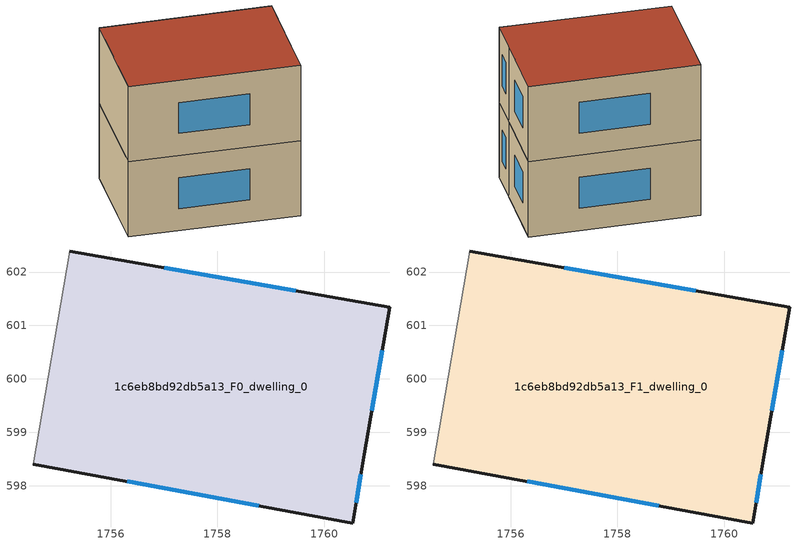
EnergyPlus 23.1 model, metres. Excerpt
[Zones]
1c6eb8bd92db5a13_F0_dwelling_0
 floor ground (EU_floor_Construction): 1761.23,601.34 1760.75,598.59 1760.53,597.3 1754.55,598.41 1755.24,602.39 z0
 wall outside (EU_wall_Construction): 1754.55,598.41 1760.53,597.3 1760.75,598.59 1761.23,601.34 1755.24,602.39 z0:3
 wall adiabatic (EU_wall_Construction): 1755.24,602.39 1754.55,598.41 z0:3
 window (EU_Window_Construction): 1756.31,598.08 1758.77,597.63 / 1759.47,601.65 1757,602.09 / 1760.89,599.4 1761.09,600.53 / 1760.59,597.68 1760.68,598.21 z0.88:2.12
1c6eb8bd92db5a13_F1_dwelling_0
 floor to 1c6eb8bd92db5a13_F0_dwelling_0 (EU_floor_Construction): 1761.23,601.34 1760.75,598.59 1760.53,597.3 1754.55,598.41 1755.24,602.39 z3
 wall outside (EU_wall_Construction): 1754.55,598.41 1760.53,597.3 1760.75,598.59 1761.23,601.34 1755.24,602.39 z3:6
 wall adiabatic (EU_wall_Construction): 1755.24,602.39 1754.55,598.41 z3:6
 window (EU_Window_Construction): 1756.31,598.08 1758.77,597.63 / 1759.47,601.65 1757,602.09 / 1760.89,599.4 1761.09,600.53 / 1760.59,597.68 1760.68,598.21 z3.88:5.12
 roof outside (EU_roof_Construction): 1760.53,597.3 1760.75,598.59 1761.23,601.34 1755.24,602.39 1754.55,598.41 z6
[Building]
EU S2 Campaign: North Axis=0; Terrain=City; Solar Distribution=FullExterior
[Site:Location]
Bologna: Latitude=44.5; Longitude=11.25; Time Zone=1; Elevation=37
[SizingPeriod:WeatherFileDays]
AnnualSizingPeriod: Begin Month=1; Begin Day of Month=1; End Month=12; End Day of Month=31; Day of Week for Start Day=Monday; Use Weather File Daylight Saving Period=No; Use Weather File Rain and Snow Indicators=No
[MATERIAL]
EU_InternalMass_Material: Roughness=MediumRough; Thickness=0.1; Conductivity=1; Density=1800; Specific Heat=900; Thermal Absorptance=0.9; Solar Absorptance=0.7; Visible Absorptance=0.7
[MATERIAL:NOMASS] Roughness=MediumRough; Thermal Absorptance=0.9; Solar Absorptance=0.7; Visible Absorptance=0.7
Name | Thermal Resistance
EU_wall_NoMass | 0.578568
EU_roof_NoMass | 0.47317
EU_floor_NoMass | 0.581323
[WINDOWMATERIAL:SIMPLEGLAZINGSYSTEM]
EU_Window_SimpleGlazing: UFactor=4.09575; Solar Heat Gain Coefficient=0.85; Visible Transmittance=0.85
[CONSTRUCTION]
EU_wall_Construction: EU_wall_NoMass
EU_roof_Construction: EU_roof_NoMass
EU_floor_Construction: EU_floor_NoMass
EU_Window_Construction: EU_Window_SimpleGlazing
EU_InternalMass_Construction: EU_InternalMass_Material
[ZONE] Type=1; Multiplier=1; Ceiling Height=autocalculate; Floor Area=autocalculate; Part of Total Floor Area=Yes
Name | Volume
1c6eb8bd92db5a13_F0_dwelling_0 | 74.2939
1c6eb8bd92db5a13_F1_dwelling_0 | 74.2947
[INTERNALMASS] Construction=EU_InternalMass_Construction; Surface Area=24.7645
Name | Zone or ZoneList
1c6eb8bd92db5a13_F0_dwelling_0_EU_InternalMass | 1c6eb8bd92db5a13_F0_dwelling_0
1c6eb8bd92db5a13_F1_dwelling_0_EU_InternalMass | 1c6eb8bd92db5a13_F1_dwelling_0
[OTHEREQUIPMENT] Fuel Type=Electricity; Design Level Calculation Method=Watts/Area; Power per Zone Floor Area=1; Fraction Latent=0; Fraction Radiant=0; Fraction Lost=0; Carbon Dioxide Generation Rate=0; EndUse Subcategory=EU_Step8_InternalGains
Name | Zone or ZoneList or Space or SpaceList | Schedule
EU_Step8_InternalGain_1c6eb8bd92db5a13_F0_dwelling_0_f000 | 1c6eb8bd92db5a13_F0_dwelling_0 | EU_Step8_GainSchedule_1c6eb8bd92db5a13_F0_dwelling_0_f000
EU_Step8_InternalGain_1c6eb8bd92db5a13_F1_dwelling_0_f000 | 1c6eb8bd92db5a13_F1_dwelling_0 | EU_Step8_GainSchedule_1c6eb8bd92db5a13_F1_dwelling_0_f000
[ZONEVENTILATION:DESIGNFLOWRATE] Schedule=EU_AlwaysOn; Design Flow Rate Calculation Method=AirChanges/Hour; Air Changes per Hour=0.65532; Ventilation Type=Natural; Fan Pressure Rise=0; Fan Total Efficiency=1; Constant Term Coefficient=1; Temperature Term Coefficient=0; Velocity Term Coefficient=0; Velocity Squared Term Coefficient=0; Minimum Indoor Temperature=-100; Maximum Indoor Temperature=100; Delta Temperature=-100; Minimum Outdoor Temperature=-100; Maximum Outdoor Temperature=100; Maximum Wind Speed=40
Name | Zone or ZoneList or Space or SpaceList
EU_ConstantAir_1c6eb8bd92db5a13_F0_dwelling_0 | 1c6eb8bd92db5a13_F0_dwelling_0
EU_ConstantAir_1c6eb8bd92db5a13_F1_dwelling_0 | 1c6eb8bd92db5a13_F1_dwelling_0
[HVACTEMPLATE:THERMOSTAT] Constant Heating Setpoint=20; Constant Cooling Setpoint=50
EU_HeatOnly_1c6eb8bd92db5a13_F0_dwelling_0; EU_HeatOnly_1c6eb8bd92db5a13_F1_dwelling_0
[HVACTEMPLATE:ZONE:IDEALLOADSAIRSYSTEM] System Availability Schedule=EU_AlwaysOn; Maximum Heating Supply Air Temperature=50; Minimum Cooling Supply Air Temperature=13; Maximum Heating Supply Air Humidity Ratio=0.0156; Minimum Cooling Supply Air Humidity Ratio=0.0077; Heating Limit=NoLimit; Cooling Limit=NoLimit; Heating Availability Schedule=EU_AlwaysOn; Cooling Availability Schedule=EU_CoolingOff; Dehumidification Control Type=ConstantSensibleHeatRatio; Cooling Sensible Heat Ratio=0.7; Dehumidification Setpoint=60; Humidification Control Type=None; Humidification Setpoint=30; Outdoor Air Method=None; Outdoor Air Flow Rate per Person=0.00944; Outdoor Air Flow Rate per Zone Floor Area=0; Outdoor Air Flow Rate per Zone=0; Demand Controlled Ventilation Type=None; Outdoor Air Economizer Type=NoEconomizer; Heat Recovery Type=None; Sensible Heat Recovery Effectiveness=0.7; Latent Heat Recovery Effectiveness=0.65
Name | Template Thermostat
1c6eb8bd92db5a13_F0_dwelling_0 | EU_HeatOnly_1c6eb8bd92db5a13_F0_dwelling_0
1c6eb8bd92db5a13_F1_dwelling_0 | EU_HeatOnly_1c6eb8bd92db5a13_F1_dwelling_0
[SIZING:ZONE] Zone Cooling Design Supply Air Temperature Input Method=SupplyAirTemperature; Zone Cooling Design Supply Air Temperature=13; Zone Heating Design Supply Air Temperature Input Method=SupplyAirTemperature; Zone Heating Design Supply Air Temperature=50; Zone Cooling Design Supply Air Humidity Ratio=0.008; Zone Heating Design Supply Air Humidity Ratio=0.008; Cooling Design Air Flow Method=DesignDay; Cooling Design Air Flow Rate=0; Cooling Minimum Air Flow per Zone Floor Area=0.000762; Cooling Minimum Air Flow=0; Cooling Minimum Air Flow Fraction=0.2; Heating Design Air Flow Method=DesignDay; Heating Design Air Flow Rate=0; Heating Maximum Air Flow per Zone Floor Area=0.002032; Heating Maximum Air Flow=0.141576; Heating Maximum Air Flow Fraction=0.3; Account for Dedicated Outdoor Air System=No; Dedicated Outdoor Air System Control Strategy=NeutralSupplyAir; Dedicated Outdoor Air Low Setpoint Temperature for Design=autosize; Dedicated Outdoor Air High Setpoint Temperature for Design=autosize; Zone Load Sizing Method=Sensible Load Only No Latent Load; Zone Latent Cooling Design Supply Air Humidity Ratio Input Method=HumidityRatioDifference; Zone Cooling Design Supply Air Humidity Ratio Difference=0.005; Zone Latent Heating Design Supply Air Humidity Ratio Input Method=HumidityRatioDifference; Zone Humidification Design Supply Air Humidity Ratio Difference=0.005
1c6eb8bd92db5a13_F0_dwelling_0; 1c6eb8bd92db5a13_F1_dwelling_0
[SCHEDULE:CONSTANT]
Name | Hourly Value
EU_AlwaysOn | 1
EU_CoolingOff | 0
[SCHEDULE:FILE] Column Number=1; Rows to Skip at Top=0; Number of Hours of Data=8760; Column Separator=Comma; Interpolate to Timestep=No; Minutes per Item=60; Adjust Schedule for Daylight Savings=Yes
Name | File
EU_Step8_GainSchedule_1c6eb8bd92db5a13_F0_dwelling_0_f000 | ../../schedules/1c6eb8bd92db5a13/1c6eb8bd92db5a13_F0_dwelling_0_f000_gain.csv
EU_Step8_GainSchedule_1c6eb8bd92db5a13_F1_dwelling_0_f000 | ../../schedules/1c6eb8bd92db5a13/1c6eb8bd92db5a13_F1_dwelling_0_f000_gain.csv
